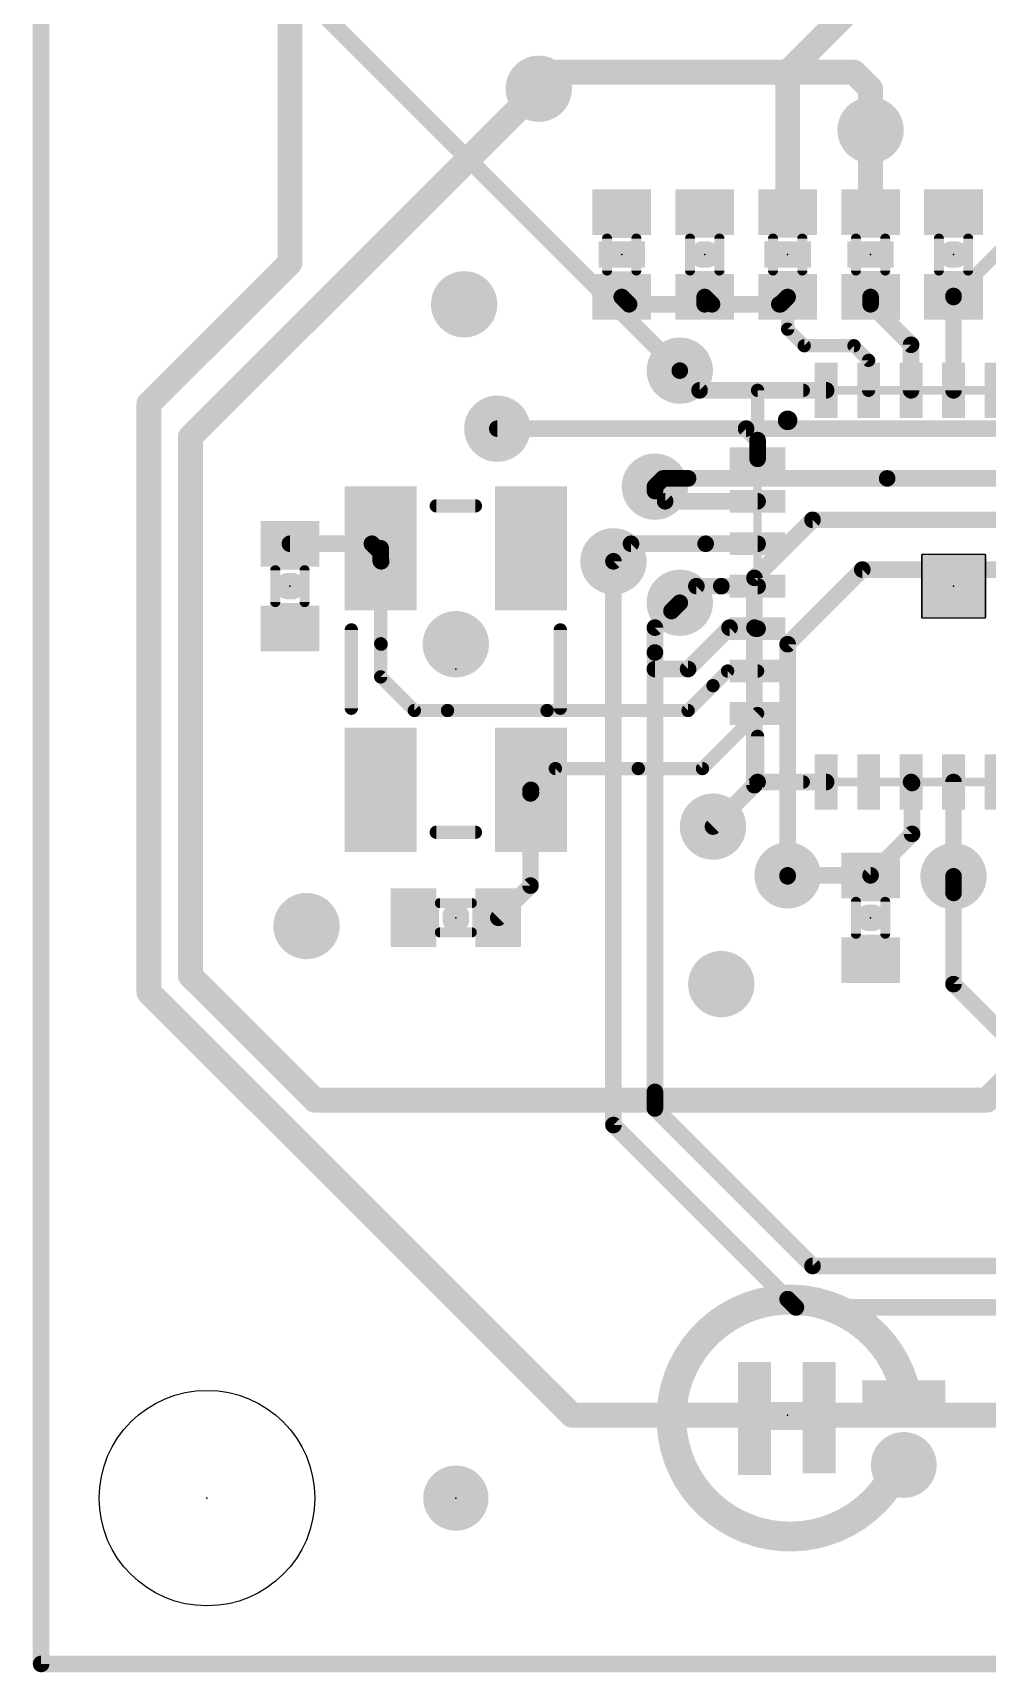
# Model space of a CAD drawing. Extents: x -0.1 to 68.7, y -15.2 to 51.5.
# Drawn here: x -0.13 to 14.49, y -0.13 to 24.99 of the extents above; entities that cross this region are included whole.
import ezdxf

# ---------------------------------------------------------------- set-up
doc = ezdxf.new("R2010")
doc.units = 0
for name, color, linetype in [('1', 12, 'CONTINUOUS'), ('16', 132, 'CONTINUOUS'), ('18', 110, 'CONTINUOUS'), ('20', 53, 'CONTINUOUS'), ('21', 41, 'CONTINUOUS'), ('23', 53, 'CONTINUOUS'), ('51', 53, 'CONTINUOUS')]:
    doc.layers.add(name, color=color, linetype=linetype)

# ---------------------------------------------------------------- blocks, each defined once
blk = doc.blocks.new('RECT')
blk.add_solid([(-0.5, -0.5), (0.5, -0.5), (-0.5, 0.5), (0.5, 0.5)])
blk = doc.blocks.new('RECT160000X160000R5')
at = {"const_width": 0.025}
blk.add_lwpolyline([(0.4875, -0.475), (0.4875, 0.475, 0.4142), (0.475, 0.4875), (-0.475, 0.4875, 0.4142), (-0.4875, 0.475), (-0.4875, -0.475, 0.4142), (-0.475, -0.4875), (0.475, -0.4875, 0.4142)], format="xyb", close=True, dxfattribs=at)
blk.add_solid([(-0.4813, -0.4813), (0.4813, -0.4813), (-0.4813, 0.4813), (0.4813, 0.4813)])
blk = doc.blocks.new('PIE')
at = {"const_width": 0.5}
blk.add_lwpolyline([(0, -0.25, 1), (0, 0.25, 1), (0, -0.25)], format="xyb", dxfattribs=at)
blk = doc.blocks.new('ROUNDV')
at = {"const_width": 0.5}
blk.add_lwpolyline([(0, -0.25, 1), (0, 0.25, 1), (0, -0.25)], format="xyb", dxfattribs=at)

msp = doc.modelspace()

# ---------------------------------------------------------------- linework, layer by layer
at = {"layer": '1'}
for points, const_width in [([(0, 0), (0, 43.18)], 0.254), ([(3.81, 21.463), (3.81, 31.75)], 0.381), ([(11.43, 24.384), (12.319, 25.273)], 0.381), ([(11.43, 22.24), (11.43, 24.384)], 0.381), ([(2.286, 18.796), (7.62, 24.13)], 0.381), ([(12.7, 23.495), (12.7, 22.24)], 0.381), ([(14.874, 21.844), (13.97, 20.94)], 0.2032), ([(1.651, 19.304), (3.81, 21.463)], 0.381), ([(8.89, 20.94), (9.002, 20.828)], 0.254), ([(9.002, 20.828), (10.16, 20.828)], 0.254), ([(10.16, 20.828), (10.16, 20.94)], 0.254), ([(10.16, 20.94), (10.272, 20.828)], 0.254), ([(10.272, 20.828), (11.303, 20.828)], 0.254), ([(11.303, 20.828), (11.318, 20.828)], 0.254), ([(11.318, 20.828), (11.43, 20.94)], 0.254), ([(11.43, 20.94), (11.43, 20.447)], 0.2032), ([(12.7, 20.828), (12.7, 20.94)], 0.254), ([(13.32, 20.208), (12.7, 20.828)], 0.254), ([(13.97, 20.94), (13.97, 20.955)], 0.254), ([(13.97, 20.94), (13.97, 19.51)], 0.254), ([(11.43, 20.447), (11.684, 20.193)], 0.2032), ([(11.684, 20.193), (12.446, 20.193)], 0.2032), ([(12.446, 20.193), (12.67, 19.969)], 0.2032), ([(13.32, 19.51), (13.32, 20.208)], 0.254), ([(9.779, 19.812), (10.081, 19.51)], 0.254), ([(12.67, 19.969), (12.67, 19.51)], 0.2032), ([(10.081, 19.51), (12.02, 19.51)], 0.254), ([(1.651, 10.287), (1.651, 19.304)], 0.381), ([(2.286, 10.541), (2.286, 18.796)], 0.381), ([(6.985, 18.923), (10.795, 18.923)], 0.254), ([(10.795, 18.923), (10.97, 18.748)], 0.254), ([(10.97, 18.748), (10.97, 18.46)], 0.254), ([(9.398, 18.034), (9.398, 17.967)], 0.254), ([(9.398, 17.967), (9.555, 17.81)], 0.254), ([(9.555, 17.81), (10.97, 17.81)], 0.254), ([(3.81, 17.16), (5.065, 17.16)], 0.254), ([(5.065, 17.16), (5.08, 17.145)], 0.254), ([(5.08, 17.145), (5.135, 17.09)], 0.254), ([(5.135, 17.09), (5.2, 17.09)], 0.254), ([(5.2, 17.09), (5.2, 16.898)], 0.254), ([(5.2, 17.09), (5.2, 15.628)], 0.2032), ([(8.763, 16.891), (9.032, 17.16)], 0.254), ([(9.032, 17.16), (10.175, 17.16)], 0.254), ([(10.175, 17.16), (10.97, 17.16)], 0.254), ([(5.2, 16.898), (5.207, 16.891)], 0.254), ([(9.779, 16.256), (10.033, 16.51)], 0.254), ([(10.033, 16.51), (10.414, 16.51)], 0.254), ([(10.414, 16.51), (10.97, 16.51)], 0.254), ([(9.906, 15.24), (10.541, 15.875)], 0.254), ([(10.541, 15.875), (10.922, 15.875)], 0.254), ([(10.922, 15.875), (10.937, 15.86)], 0.254), ([(10.937, 15.86), (10.97, 15.86)], 0.254), ([(5.2, 15.628), (5.207, 15.621)], 0.2032), ([(5.2, 15.628), (5.2, 15.12)], 0.2032), ([(9.398, 15.24), (9.906, 15.24)], 0.254), ([(5.2, 15.12), (5.715, 14.605)], 0.2032), ([(9.906, 14.605), (10.287, 14.986)], 0.2032), ([(10.287, 14.986), (10.511, 15.21)], 0.2032), ([(10.511, 15.21), (10.97, 15.21)], 0.2032), ([(5.715, 14.605), (6.223, 14.605)], 0.2032), ([(6.223, 14.605), (7.747, 14.605)], 0.2032), ([(7.747, 14.605), (9.906, 14.605)], 0.2032), ([(10.126, 13.716), (10.97, 14.56)], 0.2032), ([(7.493, 13.335), (7.874, 13.716)], 0.2032), ([(7.874, 13.716), (9.144, 13.716)], 0.2032), ([(9.144, 13.716), (10.126, 13.716)], 0.2032), ([(10.97, 13.51), (10.287, 12.827)], 0.254), ([(12.02, 13.51), (10.97, 13.51)], 0.254), ([(13.335, 13.495), (13.32, 13.51)], 0.254), ([(13.335, 12.715), (13.335, 13.495)], 0.254), ([(13.97, 12.065), (13.97, 13.51)], 0.254), ([(7.493, 13.383), (7.5, 13.39)], 0.254), ([(7.493, 13.335), (7.493, 13.383)], 0.254), ([(7.493, 13.335), (7.5, 13.342)], 0.254), ([(7.493, 11.923), (7.493, 13.335)], 0.254), ([(7.5, 13.342), (7.5, 13.39)], 0.2032), ([(12.7, 12.08), (13.335, 12.715)], 0.254), ([(11.43, 12.08), (12.7, 12.08)], 0.254), ([(11.43, 12.08), (11.43, 12.065)], 0.254), ([(7, 11.43), (7.493, 11.923)], 0.254), ([(4.191, 8.636), (2.286, 10.541)], 0.381), ([(8.128, 3.81), (1.651, 10.287)], 0.381), ([(14.478, 8.636), (15.24, 9.398)], 0.381), ([(4.191, 8.636), (14.478, 8.636)], 0.381), ([(8.128, 3.81), (17.78, 3.81)], 0.381), ([(68.58, 0), (0, 0)], 0.254)]:
    msp.add_lwpolyline(points, dxfattribs=dict(at, const_width=const_width))
for points, const_width in [([(11.5252, 24.384, 1), (11.3347, 24.384)], 0.1905), ([(11.3626, 24.4514, 1), (11.4974, 24.3166)], 0.1905), ([(7.6874, 24.0626, 1), (7.5526, 24.1974)], 0.1905), ([(12.7953, 23.495, 1), (12.6048, 23.495)], 0.1905), ([(11.3347, 22.24, 1), (11.5252, 22.24)], 0.1905), ([(12.6048, 22.24, 1), (12.7953, 22.24)], 0.1905), ([(3.8774, 21.3956, 1), (3.7426, 21.5304)], 0.1905), ([(3.7147, 21.463, 1), (3.9053, 21.463)], 0.1905), ([(8.9349, 20.9849, 1), (8.8451, 20.8951)], 0.127), ([(9.002, 20.8915, 1), (9.002, 20.7645)], 0.127), ([(8.9571, 20.7831, 1), (9.0469, 20.8729)], 0.127), ([(10.2235, 20.94, 1), (10.0965, 20.94)], 0.127), ([(10.2049, 20.9849, 1), (10.1151, 20.8951)], 0.127), ([(10.0965, 20.828, 1), (10.2235, 20.828)], 0.127), ([(10.16, 20.7645, 1), (10.16, 20.8915)], 0.127), ([(10.272, 20.8915, 1), (10.272, 20.7645)], 0.127), ([(10.2271, 20.7831, 1), (10.3169, 20.8729)], 0.127), ([(11.303, 20.8915, 1), (11.303, 20.7645)], 0.127), ([(11.2731, 20.8729, 1), (11.3629, 20.7831)], 0.127), ([(11.303, 20.7645, 1), (11.303, 20.8915)], 0.127), ([(11.318, 20.7645, 1), (11.318, 20.8915)], 0.127), ([(11.4749, 20.8951, 1), (11.3851, 20.9849)], 0.127), ([(11.4808, 20.94, 1), (11.3792, 20.94)], 0.1016), ([(12.7635, 20.94, 1), (12.6365, 20.94)], 0.127), ([(12.7449, 20.8729, 1), (12.6551, 20.7831)], 0.127), ([(12.6365, 20.828, 1), (12.7635, 20.828)], 0.127), ([(14.0335, 20.955, 1), (13.9065, 20.955)], 0.127), ([(14.0335, 20.94, 1), (13.9065, 20.94)], 0.127), ([(13.9065, 20.94, 1), (14.0335, 20.94)], 0.127), ([(13.9341, 20.9759, 1), (14.0059, 20.9041)], 0.1016), ([(11.4659, 20.4829, 1), (11.3941, 20.4111)], 0.1016), ([(11.3792, 20.447, 1), (11.4808, 20.447)], 0.1016), ([(11.684, 20.2438, 1), (11.684, 20.1422)], 0.1016), ([(11.6481, 20.1571, 1), (11.7199, 20.2289)], 0.1016), ([(12.4819, 20.2289, 1), (12.4101, 20.1571)], 0.1016), ([(12.446, 20.1422, 1), (12.446, 20.2438)], 0.1016), ([(13.3835, 20.208, 1), (13.2565, 20.208)], 0.127), ([(13.2751, 20.1631, 1), (13.3649, 20.2529)], 0.127), ([(9.8239, 19.8569, 1), (9.7341, 19.7671)], 0.127), ([(12.7208, 19.969, 1), (12.6192, 19.969)], 0.1016), ([(12.6341, 19.9331, 1), (12.7059, 20.0049)], 0.1016), ([(10.081, 19.5735, 1), (10.081, 19.4465)], 0.127), ([(10.0361, 19.4651, 1), (10.1259, 19.5549)], 0.127), ([(12.02, 19.4465, 1), (12.02, 19.5735)], 0.127), ([(1.5836, 19.3714, 1), (1.7184, 19.2366)], 0.1905), ([(1.7463, 19.304, 1), (1.5557, 19.304)], 0.1905), ([(12.6192, 19.51, 1), (12.7208, 19.51)], 0.1016), ([(13.2565, 19.51, 1), (13.3835, 19.51)], 0.127), ([(13.9065, 19.51, 1), (14.0335, 19.51)], 0.127), ([(2.2186, 18.8634, 1), (2.3534, 18.7286)], 0.1905), ([(2.3813, 18.796, 1), (2.1907, 18.796)], 0.1905), ([(6.985, 18.9865, 1), (6.985, 18.8595)], 0.127), ([(10.8399, 18.9679, 1), (10.7501, 18.8781)], 0.127), ([(10.795, 18.8595, 1), (10.795, 18.9865)], 0.127), ([(11.0335, 18.748, 1), (10.9065, 18.748)], 0.127), ([(10.9251, 18.7031, 1), (11.0149, 18.7929)], 0.127), ([(10.9065, 18.46, 1), (11.0335, 18.46)], 0.127), ([(9.4615, 18.034, 1), (9.3345, 18.034)], 0.127), ([(9.4429, 18.0119, 1), (9.3531, 17.9221)], 0.127), ([(9.3345, 17.967, 1), (9.4615, 17.967)], 0.127), ([(9.555, 17.8735, 1), (9.555, 17.7465)], 0.127), ([(9.5101, 17.7651, 1), (9.5999, 17.8549)], 0.127), ([(10.97, 17.7465, 1), (10.97, 17.8735)], 0.127), ([(3.81, 17.2235, 1), (3.81, 17.0965)], 0.127), ([(5.1099, 17.2049, 1), (5.0201, 17.1151)], 0.127), ([(5.1249, 17.1899, 1), (5.0351, 17.1001)], 0.127), ([(5.0351, 17.1001, 1), (5.1249, 17.1899)], 0.127), ([(5.065, 17.0965, 1), (5.065, 17.2235)], 0.127), ([(5.135, 17.1535, 1), (5.135, 17.0265)], 0.127), ([(5.0901, 17.0451, 1), (5.1799, 17.1349)], 0.127), ([(5.2635, 17.09, 1), (5.1365, 17.09)], 0.127), ([(5.2508, 17.09, 1), (5.1492, 17.09)], 0.1016), ([(5.2, 17.0265, 1), (5.2, 17.1535)], 0.127), ([(9.032, 17.2235, 1), (9.032, 17.0965)], 0.127), ([(9.0769, 17.1151, 1), (8.9871, 17.2049)], 0.127), ([(10.175, 17.2235, 1), (10.175, 17.0965)], 0.127), ([(10.175, 17.0965, 1), (10.175, 17.2235)], 0.127), ([(10.97, 17.0965, 1), (10.97, 17.2235)], 0.127), ([(5.2449, 16.9429, 1), (5.1551, 16.8531)], 0.127), ([(5.1365, 16.898, 1), (5.2635, 16.898)], 0.127), ([(5.1621, 16.8461, 1), (5.2519, 16.9359)], 0.127), ([(8.7181, 16.9359, 1), (8.8079, 16.8461)], 0.127), ([(10.033, 16.5735, 1), (10.033, 16.4465)], 0.127), ([(10.0779, 16.4651, 1), (9.9881, 16.5549)], 0.127), ([(10.414, 16.5735, 1), (10.414, 16.4465)], 0.127), ([(10.414, 16.4465, 1), (10.414, 16.5735)], 0.127), ([(10.97, 16.4465, 1), (10.97, 16.5735)], 0.127), ([(9.7341, 16.3009, 1), (9.8239, 16.2111)], 0.127), ([(10.541, 15.9385, 1), (10.541, 15.8115)], 0.127), ([(10.5859, 15.8301, 1), (10.4961, 15.9199)], 0.127), ([(10.9669, 15.9199, 1), (10.8771, 15.8301)], 0.127), ([(10.937, 15.9235, 1), (10.937, 15.7965)], 0.127), ([(10.8921, 15.8151, 1), (10.9819, 15.9049)], 0.127), ([(10.922, 15.8115, 1), (10.922, 15.9385)], 0.127), ([(10.97, 15.7965, 1), (10.97, 15.9235)], 0.127), ([(5.2359, 15.6639, 1), (5.1641, 15.5921)], 0.1016), ([(5.2508, 15.628, 1), (5.1492, 15.628)], 0.1016), ([(5.1492, 15.628, 1), (5.2508, 15.628)], 0.1016), ([(5.1711, 15.5851, 1), (5.2429, 15.6569)], 0.1016), ([(9.398, 15.3035, 1), (9.398, 15.1765)], 0.127), ([(9.8611, 15.2849, 1), (9.9509, 15.1951)], 0.127), ([(9.906, 15.1765, 1), (9.906, 15.3035)], 0.127), ([(5.2359, 15.1559, 1), (5.1641, 15.0841)], 0.1016), ([(5.1492, 15.12, 1), (5.2508, 15.12)], 0.1016), ([(10.2511, 15.0219, 1), (10.3229, 14.9501)], 0.1016), ([(10.3229, 14.9501, 1), (10.2511, 15.0219)], 0.1016), ([(10.511, 15.2608, 1), (10.511, 15.1592)], 0.1016), ([(10.5469, 15.1741, 1), (10.4751, 15.2459)], 0.1016), ([(10.97, 15.1592, 1), (10.97, 15.2608)], 0.1016), ([(5.715, 14.6558, 1), (5.715, 14.5542)], 0.1016), ([(5.6791, 14.5691, 1), (5.7509, 14.6409)], 0.1016), ([(6.223, 14.6558, 1), (6.223, 14.5542)], 0.1016), ([(6.223, 14.5542, 1), (6.223, 14.6558)], 0.1016), ([(7.747, 14.6558, 1), (7.747, 14.5542)], 0.1016), ([(7.747, 14.5542, 1), (7.747, 14.6558)], 0.1016), ([(9.8701, 14.6409, 1), (9.9419, 14.5691)], 0.1016), ([(9.906, 14.5542, 1), (9.906, 14.6558)], 0.1016), ([(11.0059, 14.5241, 1), (10.9341, 14.5959)], 0.1016), ([(7.874, 13.7668, 1), (7.874, 13.6652)], 0.1016), ([(7.9099, 13.6801, 1), (7.8381, 13.7519)], 0.1016), ([(9.144, 13.7668, 1), (9.144, 13.6652)], 0.1016), ([(9.144, 13.6652, 1), (9.144, 13.7668)], 0.1016), ([(10.126, 13.6652, 1), (10.126, 13.7668)], 0.1016), ([(10.0901, 13.7519, 1), (10.1619, 13.6801)], 0.1016), ([(10.97, 13.5735, 1), (10.97, 13.4465)], 0.127), ([(11.0149, 13.4651, 1), (10.9251, 13.5549)], 0.127), ([(12.02, 13.4465, 1), (12.02, 13.5735)], 0.127), ([(13.3649, 13.5549, 1), (13.2751, 13.4651)], 0.127), ([(13.3985, 13.495, 1), (13.2715, 13.495)], 0.127), ([(13.2901, 13.4501, 1), (13.3799, 13.5399)], 0.127), ([(14.0335, 13.51, 1), (13.9065, 13.51)], 0.127), ([(7.5565, 13.383, 1), (7.4295, 13.383)], 0.127), ([(7.4481, 13.4279, 1), (7.5379, 13.3381)], 0.127), ([(7.5565, 13.335, 1), (7.4295, 13.335)], 0.127), ([(7.4481, 13.3799, 1), (7.5379, 13.2901)], 0.127), ([(7.4295, 13.335, 1), (7.5565, 13.335)], 0.127), ([(7.4571, 13.3709, 1), (7.5289, 13.2991)], 0.1016), ([(7.5449, 13.3451, 1), (7.4551, 13.4349)], 0.127), ([(7.5449, 13.2971, 1), (7.4551, 13.3869)], 0.127), ([(7.5508, 13.39, 1), (7.4492, 13.39)], 0.1016), ([(7.4492, 13.342, 1), (7.5508, 13.342)], 0.1016), ([(10.2421, 12.8719, 1), (10.3319, 12.7821)], 0.127), ([(13.3799, 12.6701, 1), (13.2901, 12.7599)], 0.127), ([(13.2715, 12.715, 1), (13.3985, 12.715)], 0.127), ([(11.43, 12.1435, 1), (11.43, 12.0165)], 0.127), ([(11.4935, 12.08, 1), (11.3665, 12.08)], 0.127), ([(11.3665, 12.065, 1), (11.4935, 12.065)], 0.127), ([(12.6551, 12.1249, 1), (12.7449, 12.0351)], 0.127), ([(12.7, 12.0165, 1), (12.7, 12.1435)], 0.127), ([(13.9065, 12.065, 1), (14.0335, 12.065)], 0.127), ([(7.4295, 11.923, 1), (7.5565, 11.923)], 0.127), ([(7.5379, 11.8781, 1), (7.4481, 11.9679)], 0.127), ([(6.9551, 11.4749, 1), (7.0449, 11.3851)], 0.127), ([(2.3534, 10.6084, 1), (2.2186, 10.4736)], 0.1905), ([(2.1907, 10.541, 1), (2.3813, 10.541)], 0.1905), ([(1.7184, 10.3544, 1), (1.5836, 10.2196)], 0.1905), ([(1.5557, 10.287, 1), (1.7463, 10.287)], 0.1905), ([(4.191, 8.7313, 1), (4.191, 8.5408)], 0.1905), ([(4.1236, 8.5686, 1), (4.2584, 8.7034)], 0.1905), ([(14.4106, 8.7034, 1), (14.5454, 8.5686)], 0.1905), ([(14.478, 8.5408, 1), (14.478, 8.7313)], 0.1905), ([(8.128, 3.9053, 1), (8.128, 3.7147)], 0.1905), ([(8.0606, 3.7426, 1), (8.1954, 3.8774)], 0.1905), ([(0, 0.0635, 1), (0, -0.0635)], 0.127), ([(-0.0635, 0, 1), (0.0635, 0)], 0.127)]:
    msp.add_lwpolyline(points, format="xyb", dxfattribs=dict(at, const_width=const_width))
at = {"layer": '16'}
for points, const_width in [([(0, 0), (0, 43.18)], 0.254), ([(9.779, 19.812), (3.937, 25.654)], 0.254), ([(7.62, 24.13), (7.874, 24.384)], 0.381), ([(7.874, 24.384), (12.446, 24.384)], 0.381), ([(12.446, 24.384), (12.7, 24.13)], 0.381), ([(12.7, 24.13), (12.7, 23.495)], 0.381), ([(6.985, 18.923), (25.908, 18.923)], 0.254), ([(9.398, 18.034), (9.525, 18.161)], 0.254), ([(9.525, 18.161), (9.779, 18.161)], 0.254), ([(9.779, 18.161), (9.906, 18.161)], 0.254), ([(9.906, 18.161), (12.954, 18.161)], 0.254), ([(12.954, 18.161), (28.829, 18.161)], 0.254), ([(10.922, 16.637), (11.811, 17.526)], 0.254), ([(11.811, 17.526), (30.353, 17.526)], 0.254), ([(8.763, 8.255), (8.763, 16.891)], 0.254), ([(11.43, 15.621), (12.573, 16.764)], 0.254), ([(12.573, 16.764), (17.145, 16.764)], 0.254), ([(10.922, 13.462), (10.922, 16.637)], 0.254), ([(9.652, 16.129), (9.779, 16.256)], 0.254), ([(9.398, 15.875), (9.652, 16.129)], 0.254), ([(9.398, 15.494), (9.398, 15.875)], 0.254), ([(9.398, 8.763), (9.398, 15.494)], 0.254), ([(11.43, 12.08), (11.43, 15.621)], 0.254), ([(10.287, 12.827), (10.922, 13.462)], 0.254), ([(13.97, 11.811), (13.97, 12.065)], 0.254), ([(13.97, 10.414), (13.97, 11.811)], 0.254), ([(14.732, 9.652), (13.97, 10.414)], 0.254), ([(9.398, 8.509), (9.398, 8.763)], 0.254), ([(9.398, 8.509), (11.811, 6.096)], 0.254), ([(8.763, 8.255), (11.43, 5.588)], 0.254), ([(11.811, 6.096), (20.828, 6.096)], 0.254), ([(11.43, 5.588), (11.557, 5.461)], 0.254), ([(11.557, 5.461), (21.59, 5.461)], 0.254), ([(68.58, 0), (0, 0)], 0.254)]:
    msp.add_lwpolyline(points, dxfattribs=dict(at, const_width=const_width))
for points, const_width in [([(7.874, 24.4793, 1), (7.874, 24.2888)], 0.1905), ([(7.9414, 24.3166, 1), (7.8066, 24.4514)], 0.1905), ([(12.5134, 24.4514, 1), (12.3786, 24.3166)], 0.1905), ([(12.446, 24.2888, 1), (12.446, 24.4793)], 0.1905), ([(7.5526, 24.1974, 1), (7.6874, 24.0626)], 0.1905), ([(12.7953, 24.13, 1), (12.6048, 24.13)], 0.1905), ([(12.6326, 24.0626, 1), (12.7674, 24.1974)], 0.1905), ([(12.6048, 23.495, 1), (12.7953, 23.495)], 0.1905), ([(9.7341, 19.7671, 1), (9.8239, 19.8569)], 0.127), ([(6.985, 18.9865, 1), (6.985, 18.8595)], 0.127), ([(9.3531, 18.0789, 1), (9.4429, 17.9891)], 0.127), ([(9.525, 18.2245, 1), (9.525, 18.0975)], 0.127), ([(9.5699, 18.1161, 1), (9.4801, 18.2059)], 0.127), ([(9.779, 18.2245, 1), (9.779, 18.0975)], 0.127), ([(9.779, 18.0975, 1), (9.779, 18.2245)], 0.127), ([(9.906, 18.2245, 1), (9.906, 18.0975)], 0.127), ([(9.906, 18.0975, 1), (9.906, 18.2245)], 0.127), ([(12.954, 18.2245, 1), (12.954, 18.0975)], 0.127), ([(12.954, 18.0975, 1), (12.954, 18.2245)], 0.127), ([(11.811, 17.5895, 1), (11.811, 17.4625)], 0.127), ([(11.8559, 17.4811, 1), (11.7661, 17.5709)], 0.127), ([(8.8265, 16.891, 1), (8.6995, 16.891)], 0.127), ([(12.573, 16.8275, 1), (12.573, 16.7005)], 0.127), ([(12.6179, 16.7191, 1), (12.5281, 16.8089)], 0.127), ([(10.9855, 16.637, 1), (10.8585, 16.637)], 0.127), ([(10.8771, 16.6819, 1), (10.9669, 16.5921)], 0.127), ([(9.8239, 16.2111, 1), (9.7341, 16.3009)], 0.127), ([(9.6071, 16.1739, 1), (9.6969, 16.0841)], 0.127), ([(9.6969, 16.0841, 1), (9.6071, 16.1739)], 0.127), ([(9.4615, 15.875, 1), (9.3345, 15.875)], 0.127), ([(9.3531, 15.9199, 1), (9.4429, 15.8301)], 0.127), ([(9.4615, 15.494, 1), (9.3345, 15.494)], 0.127), ([(11.4935, 15.621, 1), (11.3665, 15.621)], 0.127), ([(11.3851, 15.6659, 1), (11.4749, 15.5761)], 0.127), ([(9.3345, 15.494, 1), (9.4615, 15.494)], 0.127), ([(10.9669, 13.4171, 1), (10.8771, 13.5069)], 0.127), ([(10.8585, 13.462, 1), (10.9855, 13.462)], 0.127), ([(10.2421, 12.8719, 1), (10.3319, 12.7821)], 0.127), ([(11.3665, 12.08, 1), (11.4935, 12.08)], 0.127), ([(14.0335, 12.065, 1), (13.9065, 12.065)], 0.127), ([(14.0335, 11.811, 1), (13.9065, 11.811)], 0.127), ([(13.9065, 11.811, 1), (14.0335, 11.811)], 0.127), ([(14.0149, 10.4589, 1), (13.9251, 10.3691)], 0.127), ([(13.9065, 10.414, 1), (14.0335, 10.414)], 0.127), ([(9.4615, 8.763, 1), (9.3345, 8.763)], 0.127), ([(9.3345, 8.763, 1), (9.4615, 8.763)], 0.127), ([(9.4429, 8.5539, 1), (9.3531, 8.4641)], 0.127), ([(9.3345, 8.509, 1), (9.4615, 8.509)], 0.127), ([(8.8079, 8.2999, 1), (8.7181, 8.2101)], 0.127), ([(8.6995, 8.255, 1), (8.8265, 8.255)], 0.127), ([(11.811, 6.1595, 1), (11.811, 6.0325)], 0.127), ([(11.7661, 6.0511, 1), (11.8559, 6.1409)], 0.127), ([(11.4749, 5.6329, 1), (11.3851, 5.5431)], 0.127), ([(11.3851, 5.5431, 1), (11.4749, 5.6329)], 0.127), ([(11.557, 5.5245, 1), (11.557, 5.3975)], 0.127), ([(11.5121, 5.4161, 1), (11.6019, 5.5059)], 0.127), ([(0, 0.0635, 1), (0, -0.0635)], 0.127), ([(-0.0635, 0, 1), (0.0635, 0)], 0.127)]:
    msp.add_lwpolyline(points, format="xyb", dxfattribs=dict(at, const_width=const_width))
at = {"layer": '20', "const_width": 0.2032}
for points in [[(0, 43.18), (0, 0)], [(0, 0), (68.58, 0)]]:
    msp.add_lwpolyline(points, dxfattribs=at)
at = {"layer": '20', "const_width": 0.1016}
for points in [[(0, 0.0508, 1), (0, -0.0508)], [(-0.0508, 0, 1), (0.0508, 0)]]:
    msp.add_lwpolyline(points, format="xyb", dxfattribs=at)
at = {"layer": '20'}
msp.add_circle((2.54, 2.54), 1.651, dxfattribs=at)
at = {"layer": '21'}
for points, const_width in [([(10.1295, 21.59), (10.1905, 21.59)], 0.4064), ([(13.9395, 21.59), (14.0005, 21.59)], 0.4064), ([(10.97, 18.81), (10.97, 19.51)], 0.2032), ([(10.97, 19.51), (11.67, 19.51)], 0.2032), ([(6.05, 17.74), (6.65, 17.74)], 0.2032), ([(3.8405, 16.51), (3.7795, 16.51)], 0.4064), ([(4.75, 14.64), (4.75, 15.84)], 0.2032), ([(7.95, 15.84), (7.95, 14.64)], 0.2032), ([(10.97, 13.51), (10.97, 14.21)], 0.2032), ([(11.67, 13.51), (10.97, 13.51)], 0.2032), ([(6.05, 12.74), (6.65, 12.74)], 0.2032), ([(6.35, 11.3995), (6.35, 11.4605)], 0.4064), ([(12.7305, 11.43), (12.6695, 11.43)], 0.4064)]:
    msp.add_lwpolyline(points, dxfattribs=dict(at, const_width=const_width))
for points, const_width in [([(10.1295, 21.6916, 1), (10.1295, 21.4884)], 0.2032), ([(10.1905, 21.4884, 1), (10.1905, 21.6916)], 0.2032), ([(13.9395, 21.6916, 1), (13.9395, 21.4884)], 0.2032), ([(14.0005, 21.4884, 1), (14.0005, 21.6916)], 0.2032), ([(11.0208, 19.51, 1), (10.9192, 19.51)], 0.1016), ([(10.97, 19.5608, 1), (10.97, 19.4592)], 0.1016), ([(11.67, 19.4592, 1), (11.67, 19.5608)], 0.1016), ([(11.43, 18.975, 1), (11.43, 19.125, 1), (11.43, 18.975)], 0.15), ([(10.9192, 18.81, 1), (11.0208, 18.81)], 0.1016), ([(6.05, 17.7908, 1), (6.05, 17.6892)], 0.1016), ([(6.65, 17.6892, 1), (6.65, 17.7908)], 0.1016), ([(3.7795, 16.6116, 1), (3.7795, 16.4084)], 0.2032), ([(3.8405, 16.4084, 1), (3.8405, 16.6116)], 0.2032), ([(4.8008, 15.84, 1), (4.6992, 15.84)], 0.1016), ([(8.0008, 15.84, 1), (7.8992, 15.84)], 0.1016), ([(4.6992, 14.64, 1), (4.8008, 14.64)], 0.1016), ([(7.8992, 14.64, 1), (8.0008, 14.64)], 0.1016), ([(11.0208, 14.21, 1), (10.9192, 14.21)], 0.1016), ([(10.97, 13.5608, 1), (10.97, 13.4592)], 0.1016), ([(11.67, 13.4592, 1), (11.67, 13.5608)], 0.1016), ([(10.9192, 13.51, 1), (11.0208, 13.51)], 0.1016), ([(6.05, 12.7908, 1), (6.05, 12.6892)], 0.1016), ([(6.65, 12.6892, 1), (6.65, 12.7908)], 0.1016), ([(6.4516, 11.4605, 1), (6.2484, 11.4605)], 0.2032), ([(12.6695, 11.5316, 1), (12.6695, 11.3284)], 0.2032), ([(12.7305, 11.3284, 1), (12.7305, 11.5316)], 0.2032), ([(6.2484, 11.3995, 1), (6.4516, 11.3995)], 0.2032), ([(13.208, 4.2799, 5.84), (13.1445, 3.0734)], 0.4572), ([(13.0984, 4.2476, 1), (13.3176, 4.3122)], 0.2286), ([(13.208, 2.7979, 1), (13.208, 3.2981, 1), (13.208, 2.7979)], 0.508), ([(13.2501, 3.0298, 1), (13.0389, 3.117)], 0.2286)]:
    msp.add_lwpolyline(points, format="xyb", dxfattribs=dict(at, const_width=const_width))
at = {"layer": '23'}
for p in [(8.89, 21.59), (10.16, 21.59), (11.43, 21.59), (12.7, 21.59), (13.97, 21.59), (3.81, 16.51), (13.97, 16.51), (6.35, 15.24), (6.35, 11.43), (12.7, 11.43), (11.43, 3.81), (2.54, 2.54), (6.35, 2.54)]:
    msp.add_point(p, dxfattribs=at)
at = {"layer": '51'}
for points, const_width in [([(8.666, 21.345), (8.666, 21.835)], 0.1524), ([(9.114, 21.835), (9.114, 21.345)], 0.1524), ([(9.936, 21.345), (9.936, 21.835)], 0.1524), ([(10.384, 21.835), (10.384, 21.345)], 0.1524), ([(11.206, 21.345), (11.206, 21.835)], 0.1524), ([(11.654, 21.835), (11.654, 21.345)], 0.1524), ([(12.476, 21.345), (12.476, 21.835)], 0.1524), ([(12.924, 21.835), (12.924, 21.345)], 0.1524), ([(13.746, 21.345), (13.746, 21.835)], 0.1524), ([(14.194, 21.835), (14.194, 21.345)], 0.1524), ([(16.97, 19.51), (10.97, 19.51)], 0.13), ([(10.97, 19.51), (10.97, 13.51)], 0.13), ([(3.586, 16.265), (3.586, 16.755)], 0.1524), ([(4.034, 16.755), (4.034, 16.265)], 0.1524), ([(10.97, 13.51), (16.97, 13.51)], 0.13), ([(6.105, 11.654), (6.595, 11.654)], 0.1524), ([(12.476, 11.185), (12.476, 11.675)], 0.1524), ([(12.924, 11.675), (12.924, 11.185)], 0.1524), ([(6.595, 11.206), (6.105, 11.206)], 0.1524)]:
    msp.add_lwpolyline(points, dxfattribs=dict(at, const_width=const_width))
for points, const_width in [([(8.7041, 21.835, 1), (8.6279, 21.835)], 0.0762), ([(9.1521, 21.835, 1), (9.0759, 21.835)], 0.0762), ([(9.9741, 21.835, 1), (9.8979, 21.835)], 0.0762), ([(10.4221, 21.835, 1), (10.3459, 21.835)], 0.0762), ([(11.2441, 21.835, 1), (11.1679, 21.835)], 0.0762), ([(11.6921, 21.835, 1), (11.6159, 21.835)], 0.0762), ([(12.5141, 21.835, 1), (12.4379, 21.835)], 0.0762), ([(12.9621, 21.835, 1), (12.8859, 21.835)], 0.0762), ([(13.7841, 21.835, 1), (13.7079, 21.835)], 0.0762), ([(14.2321, 21.835, 1), (14.1559, 21.835)], 0.0762), ([(8.6279, 21.345, 1), (8.7041, 21.345)], 0.0762), ([(9.0759, 21.345, 1), (9.1521, 21.345)], 0.0762), ([(9.8979, 21.345, 1), (9.9741, 21.345)], 0.0762), ([(10.3459, 21.345, 1), (10.4221, 21.345)], 0.0762), ([(11.1679, 21.345, 1), (11.2441, 21.345)], 0.0762), ([(11.6159, 21.345, 1), (11.6921, 21.345)], 0.0762), ([(12.4379, 21.345, 1), (12.5141, 21.345)], 0.0762), ([(12.8859, 21.345, 1), (12.9621, 21.345)], 0.0762), ([(13.7079, 21.345, 1), (13.7841, 21.345)], 0.0762), ([(14.1559, 21.345, 1), (14.2321, 21.345)], 0.0762), ([(10.97, 19.5425, 1), (10.97, 19.4775)], 0.065), ([(11.0025, 19.51, 1), (10.9375, 19.51)], 0.065), ([(3.6241, 16.755, 1), (3.5479, 16.755)], 0.0762), ([(4.0721, 16.755, 1), (3.9959, 16.755)], 0.0762), ([(3.5479, 16.265, 1), (3.6241, 16.265)], 0.0762), ([(3.9959, 16.265, 1), (4.0721, 16.265)], 0.0762), ([(10.97, 13.5425, 1), (10.97, 13.4775)], 0.065), ([(10.9375, 13.51, 1), (11.0025, 13.51)], 0.065), ([(6.105, 11.6921, 1), (6.105, 11.6159)], 0.0762), ([(6.595, 11.6159, 1), (6.595, 11.6921)], 0.0762), ([(12.5141, 11.675, 1), (12.4379, 11.675)], 0.0762), ([(12.9621, 11.675, 1), (12.8859, 11.675)], 0.0762), ([(6.105, 11.2441, 1), (6.105, 11.1679)], 0.0762), ([(6.595, 11.1679, 1), (6.595, 11.2441)], 0.0762), ([(12.4379, 11.185, 1), (12.5141, 11.185)], 0.0762), ([(12.8859, 11.185, 1), (12.9621, 11.185)], 0.0762)]:
    msp.add_lwpolyline(points, format="xyb", dxfattribs=dict(at, const_width=const_width))

# ---------------------------------------------------------------- block references
at = {"layer": '1'}
for p, xscale, yscale, rotation in [((8.89, 22.24), 0.7, 0.9, 270), ((10.16, 22.24), 0.7, 0.9, 90), ((11.43, 22.24), 0.7, 0.9, 90), ((12.7, 22.24), 0.7, 0.9, 90), ((13.97, 22.24), 0.7, 0.9, 90), ((8.89, 20.94), 0.7, 0.9, 270), ((10.16, 20.94), 0.7, 0.9, 90), ((11.43, 20.94), 0.7, 0.9, 90), ((12.7, 20.94), 0.7, 0.9, 90), ((13.97, 20.94), 0.7, 0.9, 90), ((5.2, 17.09), 1.9, 1.1, 90), ((7.5, 17.09), 1.9, 1.1, 90), ((3.81, 17.16), 0.7, 0.9, 270), ((3.81, 15.86), 0.7, 0.9, 270), ((5.2, 13.39), 1.9, 1.1, 90), ((7.5, 13.39), 1.9, 1.1, 90), ((12.7, 12.08), 0.7, 0.9, 270), ((5.7, 11.43), 0.7, 0.9, 180), ((7, 11.43), 0.7, 0.9, 180), ((12.7, 10.78), 0.7, 0.9, 270)]:
    msp.add_blockref('RECT', p, dxfattribs=dict(at, xscale=xscale, yscale=yscale, rotation=rotation))
for p, xscale, yscale in [((12.02, 19.51), 0.35, 0.85), ((12.67, 19.51), 0.35, 0.85), ((13.32, 19.51), 0.35, 0.85), ((13.97, 19.51), 0.35, 0.85), ((14.62, 19.51), 0.35, 0.85), ((10.97, 18.46), 0.85, 0.35), ((10.97, 17.81), 0.85, 0.35), ((10.97, 17.16), 0.85, 0.35), ((10.97, 16.51), 0.85, 0.35), ((10.97, 15.86), 0.85, 0.35), ((10.97, 15.21), 0.85, 0.35), ((10.97, 14.56), 0.85, 0.35), ((12.02, 13.51), 0.35, 0.85), ((12.67, 13.51), 0.35, 0.85), ((13.32, 13.51), 0.35, 0.85), ((13.97, 13.51), 0.35, 0.85), ((14.62, 13.51), 0.35, 0.85)]:
    msp.add_blockref('RECT', p, dxfattribs=dict(at, xscale=xscale, yscale=yscale))
for name, p in [('RECT160000X160000R5', (13.97, 16.51)), ('PIE', (6.35, 2.54))]:
    msp.add_blockref(name, p, dxfattribs=at)
at = {"layer": '18', "xscale": 1.016, "yscale": 1.016}
for p in [(7.62, 24.13), (7.62, 24.13), (12.7, 23.495), (12.7, 23.495), (6.477, 20.828), (6.477, 20.828), (9.779, 19.812), (9.779, 19.812), (6.985, 18.923), (6.985, 18.923), (9.398, 18.034), (9.398, 18.034), (8.763, 16.891), (8.763, 16.891), (9.779, 16.256), (9.779, 16.256), (6.35, 15.621), (6.35, 15.621), (10.287, 12.827), (10.287, 12.827), (11.43, 12.08), (11.43, 12.08), (13.97, 12.065), (13.97, 12.065), (4.064, 11.303), (4.064, 11.303), (10.414, 10.414), (10.414, 10.414)]:
    msp.add_blockref('ROUNDV', p, dxfattribs=at)
at = {"layer": '21', "xscale": 0.4064, "yscale": 0.7112}
for p, rotation in [((8.89, 21.59), 270), ((11.43, 21.59), 90), ((12.7, 21.59), 90)]:
    msp.add_blockref('RECT', p, dxfattribs=dict(at, rotation=rotation))
at = {"layer": '21'}
for p, xscale, yscale in [((10.922, 3.7592), 0.508, 1.7272), ((11.9126, 3.7719), 0.508, 1.7018), ((13.208, 4.1275), 1.27, 0.4318), ((11.5062, 3.7973), 0.762, 0.4318)]:
    msp.add_blockref('RECT', p, dxfattribs=dict(at, xscale=xscale, yscale=yscale))
at = {"layer": '51', "xscale": 0.3, "yscale": 0.5999}
for p, rotation in [((8.8852, 21.994), 270), ((10.1649, 21.9988), 90), ((11.4349, 21.9988), 90), ((12.7049, 21.9988), 90), ((13.9748, 21.9988), 90), ((8.8852, 21.1812), 270), ((10.1649, 21.186), 90), ((11.4349, 21.186), 90), ((12.7049, 21.186), 90), ((13.9748, 21.186), 90), ((3.8052, 16.914), 270), ((3.8052, 16.1012), 270), ((12.6951, 11.834), 270), ((5.9412, 11.4349), 180), ((6.754, 11.4349), 180), ((12.6951, 11.0212), 270)]:
    msp.add_blockref('RECT', p, dxfattribs=dict(at, rotation=rotation))

doc.saveas('drawing.dxf')
